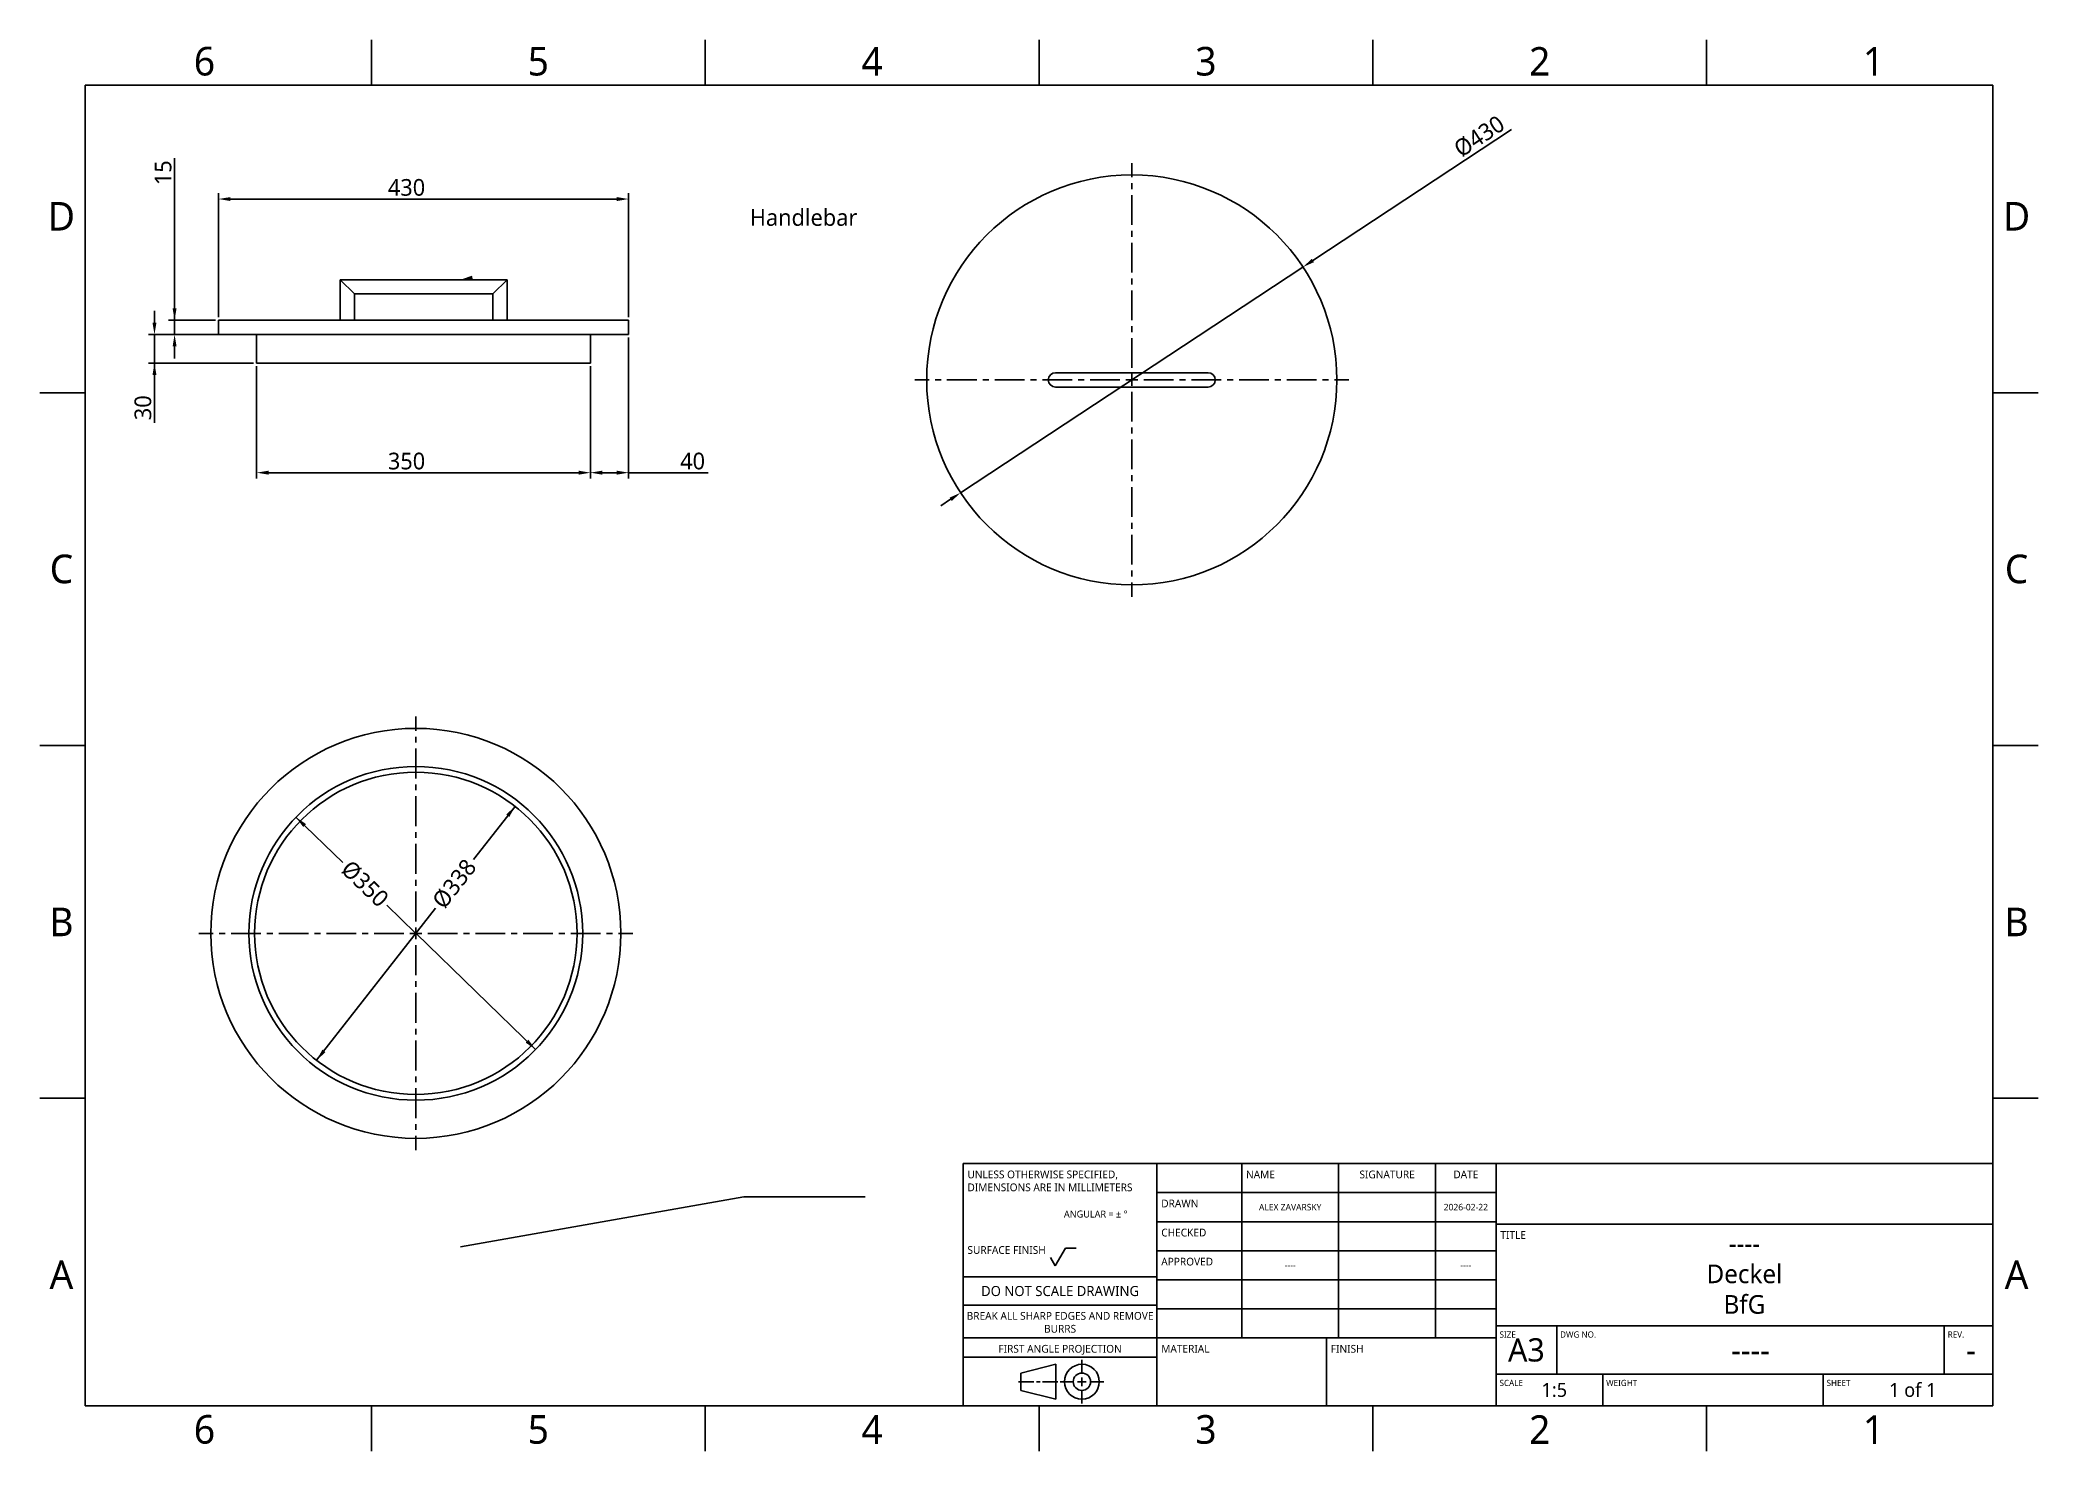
# Model space of a CAD drawing. Extents: x 1 to 420, y 0 to 296.
import ezdxf

# ---------------------------------------------------------------- set-up
doc = ezdxf.new("R2010")
doc.units = 0
doc.header["$LTSCALE"] = 12.7
doc.header["$MEASUREMENT"] = 0
doc.header["$PDMODE"] = 33
doc.header["$PDSIZE"] = 1
doc.linetypes.add('CENTER', pattern=[0.787402, 0.492126, -0.098425, 0.098425, -0.098425])
doc.layers.get('DEFPOINTS').update_dxf_attribs({"linetype": 'CONTINUOUS'})
for name, color, linetype in [('ANNOTATION_TEXT', 7, 'CONTINUOUS'), ('BORDER_FRAME', 7, 'CONTINUOUS'), ('BORDER_ZONES', 7, 'CONTINUOUS'), ('CENTERMARKS', 7, 'CONTINUOUS'), ('TITLE_BLOCK', 7, 'CONTINUOUS'), ('VISIBLE', 7, 'CONTINUOUS')]:
    doc.layers.add(name, color=color, linetype=linetype)
doc.styles.add('ONSHAPE-STANDARD', font='NotoSans-Regular.ttf')
doc.styles.add('ONSHAPE-STANDARD-DIMENSION', font='')
doc.styles.add('ONSHAPE-STANDARD-FIELDS', font='')
doc.styles.add('ONSHAPE-STANDARD-NOTESTYLE', font='NotoSans-Regular.ttf', dxfattribs={"height": 3.5})
doc.styles.get('ONSHAPE-STANDARD-DIMENSION').set_extended_font_data('Noto Sans')
doc.styles.get('ONSHAPE-STANDARD-FIELDS').set_extended_font_data('Noto Sans')
doc.dimstyles.new('ONSHAPE-ISO-25$0', dxfattribs={"dimtxt": 3.5, "dimasz": 2.5, "dimexe": 1.25, "dimexo": 0.625, "dimtad": 1, "dimtxsty": 'ONSHAPE-STANDARD-DIMENSION', "dimcen": 2.5, "dimclrd": 7, "dimclre": 7, "dimclrt": 7, "dimadec": 1, "dimazin": 3, "dimtfac": 1, "dimtmove": 0, "dimatfit": 3})
doc.dimstyles.new('ONSHAPE-ISO-25$3', dxfattribs={"dimtxt": 3.5, "dimasz": 2.5, "dimexe": 1.25, "dimexo": 0.625, "dimtad": 1, "dimtxsty": 'ONSHAPE-STANDARD-DIMENSION', "dimcen": 0, "dimclrd": 7, "dimclre": 7, "dimclrt": 7, "dimadec": 1, "dimazin": 3, "dimtfac": 1, "dimtmove": 0, "dimatfit": 3})

# ---------------------------------------------------------------- blocks, each defined once
blk = doc.blocks.new('*D1')
at = {"layer": 'ANNOTATION_TEXT', "color": 7}
for p, q in [((29.23, 237.71), (29.23, 271.7)), ((29.23, 240.21), (29.23, 242.71)), ((37.81, 237.71), (27.98, 237.71)), ((37.81, 234.71), (27.98, 234.71)), ((29.23, 234.71), (29.23, 237.71)), ((29.23, 232.21), (29.23, 229.71))]:
    blk.add_line(p, q, dxfattribs=at)
for points in [[(28.82, 240.21), (29.65, 240.21), (29.23, 237.71)], [(29.65, 232.21), (28.82, 232.21), (29.23, 234.71)]]:
    blk.add_solid(points, dxfattribs=at)
at = {"layer": 'DEFPOINTS', "color": 0}
for p in [(29.23, 237.71), (29.23, 237.71), (38.44, 237.71), (38.44, 234.71)]:
    blk.add_point(p, dxfattribs=at)
at = {"layer": 'ANNOTATION_TEXT', "color": 7, "insert": (26.83, 268.64), "char_height": 3.5, "attachment_point": 5, "rotation": 90, "style": 'ONSHAPE-STANDARD-DIMENSION'}
blk.add_mtext('15', dxfattribs=at)
blk = doc.blocks.new('*D2')
at = {"layer": 'ANNOTATION_TEXT', "color": 7}
for p, q in [((25.02, 237.21), (25.02, 239.71)), ((29.17, 234.71), (23.77, 234.71)), ((25.02, 228.71), (25.02, 234.71)), ((45.81, 234.71), (29.29, 234.71)), ((45.81, 228.71), (23.77, 228.71)), ((25.02, 228.71), (25.02, 216.16)), ((25.02, 226.21), (25.02, 223.71))]:
    blk.add_line(p, q, dxfattribs=at)
for points in [[(24.6, 237.21), (25.43, 237.21), (25.02, 234.71)], [(25.43, 226.21), (24.6, 226.21), (25.02, 228.71)]]:
    blk.add_solid(points, dxfattribs=at)
at = {"layer": 'DEFPOINTS', "color": 0}
for p in [(25.02, 234.71), (25.02, 234.71), (46.44, 234.71), (46.44, 228.71)]:
    blk.add_point(p, dxfattribs=at)
at = {"layer": 'ANNOTATION_TEXT', "color": 7, "insert": (22.6, 219.35), "char_height": 3.5, "attachment_point": 5, "rotation": 90, "style": 'ONSHAPE-STANDARD-DIMENSION'}
blk.add_mtext('30', dxfattribs=at)
blk = doc.blocks.new('*D3')
at = {"layer": 'ANNOTATION_TEXT', "color": 7}
for p, q in [((38.44, 238.34), (38.44, 264.38)), ((124.44, 238.34), (124.44, 264.38)), ((40.94, 263.13), (121.94, 263.13))]:
    blk.add_line(p, q, dxfattribs=at)
for points in [[(40.94, 263.54), (40.94, 262.71), (38.44, 263.13)], [(121.94, 262.71), (121.94, 263.54), (124.44, 263.13)]]:
    blk.add_solid(points, dxfattribs=at)
at = {"layer": 'DEFPOINTS', "color": 0}
for p in [(124.44, 263.13), (124.44, 263.13), (38.44, 237.71), (124.44, 237.71)]:
    blk.add_point(p, dxfattribs=at)
at = {"layer": 'ANNOTATION_TEXT', "color": 7, "insert": (77.87, 265.55), "char_height": 3.5, "attachment_point": 5, "style": 'ONSHAPE-STANDARD-DIMENSION'}
blk.add_mtext('430', dxfattribs=at)
blk = doc.blocks.new('*D4')
at = {"layer": 'ANNOTATION_TEXT', "color": 7}
for p, q in [((46.44, 228.09), (46.44, 204.48)), ((116.44, 228.09), (116.44, 204.48)), ((48.94, 205.73), (113.94, 205.73))]:
    blk.add_line(p, q, dxfattribs=at)
for points in [[(48.94, 206.15), (48.94, 205.31), (46.44, 205.73)], [(113.94, 205.31), (113.94, 206.15), (116.44, 205.73)]]:
    blk.add_solid(points, dxfattribs=at)
at = {"layer": 'DEFPOINTS', "color": 0}
for p in [(46.44, 228.71), (116.44, 228.71), (116.44, 205.73), (116.44, 205.73)]:
    blk.add_point(p, dxfattribs=at)
at = {"layer": 'ANNOTATION_TEXT', "color": 7, "insert": (77.87, 208.15), "char_height": 3.5, "attachment_point": 5, "style": 'ONSHAPE-STANDARD-DIMENSION'}
blk.add_mtext('350', dxfattribs=at)
blk = doc.blocks.new('*D5')
at = {"layer": 'ANNOTATION_TEXT', "color": 7}
for p, q in [((267.94, 250.23), (309.6, 277.7)), ((194.06, 201.52), (265.85, 248.86)), ((191.97, 200.14), (189.88, 198.76))]:
    blk.add_line(p, q, dxfattribs=at)
for points in [[(267.71, 250.58), (268.17, 249.89), (265.85, 248.86)], [(192.2, 199.79), (191.74, 200.49), (194.06, 201.52)]]:
    blk.add_solid(points, dxfattribs=at)
at = {"layer": 'DEFPOINTS', "color": 0}
for p in [(265.85, 248.86), (194.06, 201.52)]:
    blk.add_point(p, dxfattribs=at)
at = {"layer": 'ANNOTATION_TEXT', "color": 7, "insert": (302.83, 276.26), "char_height": 3.5, "attachment_point": 5, "rotation": 33.4004, "style": 'ONSHAPE-STANDARD-DIMENSION'}
blk.add_mtext('%%c430', dxfattribs=at)
blk = doc.blocks.new('*D6')
at = {"layer": 'ANNOTATION_TEXT', "color": 7}
for p, q in [((124.44, 234.09), (124.44, 204.48)), ((116.44, 228.09), (116.44, 204.48)), ((118.94, 205.73), (121.94, 205.73)), ((124.44, 205.73), (141.11, 205.73))]:
    blk.add_line(p, q, dxfattribs=at)
for points in [[(118.94, 206.15), (118.94, 205.31), (116.44, 205.73)], [(121.94, 205.31), (121.94, 206.15), (124.44, 205.73)]]:
    blk.add_solid(points, dxfattribs=at)
at = {"layer": 'DEFPOINTS', "color": 0}
for p in [(124.44, 234.71), (116.44, 228.71), (124.44, 205.73), (124.44, 205.73)]:
    blk.add_point(p, dxfattribs=at)
at = {"layer": 'ANNOTATION_TEXT', "color": 7, "insert": (137.86, 208.15), "char_height": 3.5, "attachment_point": 5, "style": 'ONSHAPE-STANDARD-DIMENSION'}
blk.add_mtext('40', dxfattribs=at)
blk = doc.blocks.new('*D7')
at = {"layer": 'ANNOTATION_TEXT', "color": 7}
for p, q in [((91.89, 124.56), (100.63, 135.73)), ((83.96, 114.39), (59.01, 82.46))]:
    blk.add_line(p, q, dxfattribs=at)
for points in [[(99.42, 133.51), (98.76, 134.02), (100.63, 135.73)], [(60.22, 84.69), (60.88, 84.18), (59.01, 82.46)]]:
    blk.add_solid(points, dxfattribs=at)
at = {"layer": 'DEFPOINTS', "color": 0}
for p in [(100.63, 135.73), (59.01, 82.46)]:
    blk.add_point(p, dxfattribs=at)
at = {"layer": 'ANNOTATION_TEXT', "color": 7, "insert": (87.92, 119.47), "char_height": 3.5, "attachment_point": 5, "rotation": 52.0013, "style": 'ONSHAPE-STANDARD-DIMENSION'}
blk.add_mtext('%%c338', dxfattribs=at)
blk = doc.blocks.new('*D8')
at = {"layer": 'ANNOTATION_TEXT', "color": 7}
for p, q in [((64.49, 123.96), (54.69, 133.46)), ((73.75, 114.98), (79.77, 109.14)), ((79.86, 109.05), (104.94, 84.73))]:
    blk.add_line(p, q, dxfattribs=at)
for points in [[(56.78, 132.02), (56.2, 131.42), (54.69, 133.46)], [(102.86, 86.17), (103.44, 86.77), (104.94, 84.73)]]:
    blk.add_solid(points, dxfattribs=at)
at = {"layer": 'DEFPOINTS', "color": 0}
for p in [(54.69, 133.46), (104.94, 84.73)]:
    blk.add_point(p, dxfattribs=at)
at = {"layer": 'ANNOTATION_TEXT', "color": 7, "insert": (69.12, 119.47), "char_height": 3.5, "attachment_point": 5, "rotation": 315.8814, "style": 'ONSHAPE-STANDARD-DIMENSION'}
blk.add_mtext('%%c350', dxfattribs=at)

msp = doc.modelspace()

# ---------------------------------------------------------------- linework, layer by layer
at = {"layer": 'ANNOTATION_TEXT', "extrusion": (0, -0.898244, 0.439496)}
msp.add_lwpolyline([(89.2221, 98.553), (148.611, 122.4886), (174.0153, 122.4886)], dxfattribs=at)
at = {"layer": 'ANNOTATION_TEXT'}
msp.add_solid([(91.7564, 246.2374), (89.2221, 246.2116), (91.6111, 247.0579)], dxfattribs=at)
at = {"layer": 'BORDER_FRAME'}
for p, q in [((10.5, 10), (10.5, 287)), ((10.5, 287), (410.5, 287)), ((410.5, 287), (410.5, 10)), ((410.5, 10), (10.5, 10))]:
    msp.add_line(p, q, dxfattribs=at)
at = {"layer": 'BORDER_ZONES'}
for p, q in [((70.5, 287), (70.5, 296.5)), ((140.5, 287), (140.5, 296.5)), ((210.5, 287), (210.5, 296.5)), ((280.5, 287), (280.5, 296.5)), ((350.5, 287), (350.5, 296.5)), ((10.5, 222.5), (1, 222.5)), ((410.5, 222.5), (420, 222.5)), ((10.5, 148.5), (1, 148.5)), ((410.5, 148.5), (420, 148.5)), ((10.5, 74.5), (1, 74.5)), ((410.5, 74.5), (420, 74.5)), ((70.5, 10), (70.5, 0.5)), ((140.5, 10), (140.5, 0.5)), ((210.5, 10), (210.5, 0.5)), ((280.5, 10), (280.5, 0.5)), ((350.5, 10), (350.5, 0.5))]:
    msp.add_line(p, q, dxfattribs=at)
at = {"layer": 'CENTERMARKS', "linetype": 'CENTER'}
for p, q in [((229.9564, 227.6864), (229.9564, 270.6864)), ((227.4564, 225.1864), (184.4564, 225.1864)), ((229.9564, 222.6864), (229.9564, 179.6864)), ((232.4564, 225.1864), (275.4564, 225.1864)), ((79.8182, 111.5968), (79.8182, 154.5968)), ((77.3182, 109.0968), (34.3182, 109.0968)), ((82.3182, 109.0968), (125.3182, 109.0968)), ((79.8182, 106.5968), (79.8182, 63.5968))]:
    msp.add_line(p, q, dxfattribs=at)
at = {"layer": 'CENTERMARKS', "linetype": 'CONTINUOUS'}
for p, q in [((229.9564, 223.9364), (229.9564, 226.4364)), ((228.7064, 225.1864), (231.2064, 225.1864)), ((78.5682, 109.0968), (81.0682, 109.0968)), ((79.8182, 107.8468), (79.8182, 110.3468))]:
    msp.add_line(p, q, dxfattribs=at)
at = {"layer": 'TITLE_BLOCK'}
for p, q in [((194.6, 10), (194.6, 60.8)), ((194.6, 60.8), (235.24, 60.8)), ((235.24, 10), (235.24, 60.8)), ((235.24, 60.8), (306.36, 60.8)), ((253.02, 24.224), (253.02, 60.8)), ((273.34, 24.224), (273.34, 60.8)), ((293.66, 24.224), (293.66, 60.8)), ((306.36, 10), (306.36, 60.8)), ((306.36, 60.8), (410.5, 60.8)), ((235.24, 54.704), (306.36, 54.704)), ((235.24, 48.608), (306.36, 48.608)), ((306.36, 48.1), (410.5, 48.1)), ((213.904, 39.3298), (216.0376, 43.0253)), ((216.0376, 43.0253), (218.2728, 43.0253)), ((235.24, 42.512), (306.36, 42.512)), ((212.888, 41.0896), (213.904, 39.3298)), ((194.6, 37.0256), (235.24, 37.0256)), ((235.24, 36.416), (306.36, 36.416)), ((194.6, 31.1328), (235.24, 31.1328)), ((235.24, 30.32), (306.36, 30.32)), ((306.36, 26.764), (410.5, 26.764)), ((319.06, 16.604), (319.06, 26.764)), ((400.34, 16.604), (400.34, 26.764)), ((194.6, 24.224), (235.24, 24.224)), ((235.24, 24.224), (306.36, 24.224)), ((270.8, 10), (270.8, 24.224)), ((194.6, 20.16), (235.24, 20.16)), ((214.0056, 18.697), (206.6904, 16.8682)), ((206.6904, 16.8682), (206.6904, 13.2106)), ((214.0056, 11.3818), (214.0056, 18.697)), ((219.492, 16.8682), (219.492, 19.6114)), ((209.4336, 15.0394), (206.2332, 15.0394)), ((206.6904, 13.2106), (214.0056, 11.3818)), ((210.7138, 15.0394), (209.9822, 15.0394)), ((211.2624, 15.0394), (214.4628, 15.0394)), ((217.6632, 15.0394), (214.92, 15.0394)), ((220.4064, 15.0394), (218.5776, 15.0394)), ((219.492, 15.9538), (219.492, 14.125)), ((219.492, 13.2106), (219.492, 10.4674)), ((221.3208, 15.0394), (224.064, 15.0394)), ((306.36, 16.604), (410.5, 16.604)), ((328.712, 10), (328.712, 16.604)), ((374.94, 10), (374.94, 16.604)), ((194.6, 10), (235.24, 10))]:
    msp.add_line(p, q, dxfattribs=at)
for radius in [3.6576, 1.8288]:
    msp.add_circle((219.492, 15.0394), radius, dxfattribs=at)
at = {"layer": 'VISIBLE'}
for p, q in [((63.9395, 246.2116), (63.9395, 237.7116)), ((98.9395, 246.2116), (63.9395, 246.2116)), ((66.9395, 243.2116), (63.9395, 246.2116)), ((66.9395, 237.7116), (66.9395, 243.2116)), ((66.9395, 243.2116), (95.9395, 243.2116)), ((95.9395, 243.2116), (98.9395, 246.2116)), ((95.9395, 243.2116), (95.9395, 237.7116)), ((98.9395, 237.7116), (98.9395, 246.2116)), ((38.4395, 237.7116), (38.4395, 234.7116)), ((124.4395, 237.7116), (38.4395, 237.7116)), ((124.4395, 234.7116), (38.4395, 234.7116)), ((46.4395, 234.7116), (46.4395, 228.7116)), ((116.4395, 228.7116), (116.4395, 234.7116)), ((124.4395, 234.7116), (124.4395, 237.7116)), ((116.4395, 228.7116), (46.4395, 228.7116)), ((245.9564, 226.6864), (213.9564, 226.6864)), ((213.9564, 223.6864), (245.9564, 223.6864))]:
    msp.add_line(p, q, dxfattribs=at)
for centre, radius in [((229.9564, 225.1864), 43), ((79.8182, 109.0968), 43), ((79.8182, 109.0968), 35), ((79.8182, 109.0968), 33.8)]:
    msp.add_circle(centre, radius, dxfattribs=at)
for centre, start, end in [((213.9564, 225.1864), 90, 270), ((245.9564, 225.1864), 270, 90)]:
    msp.add_arc(centre, 1.5, start, end, dxfattribs=at)

# ---------------------------------------------------------------- texts
at = {"layer": 'ANNOTATION_TEXT', "insert": (149.861, 259.235), "char_height": 3.5, "width": 24.154292, "attachment_point": 4, "style": 'ONSHAPE-STANDARD-NOTESTYLE'}
msp.add_mtext('Handlebar', dxfattribs=at)
at = {"layer": 'BORDER_ZONES', "char_height": 6, "attachment_point": 5, "style": 'ONSHAPE-STANDARD'}
for s, insert in [('6', (35.5, 292)), ('5', (105.5, 292)), ('4', (175.5, 292)), ('3', (245.5, 292)), ('2', (315.5, 292)), ('1', (385.5, 292)), ('D', (5.5, 259.5)), ('D', (415.5, 259.5)), ('C', (5.5, 185.5)), ('C', (415.5, 185.5)), ('B', (5.5, 111.5)), ('B', (415.5, 111.5)), ('A', (5.5, 37.5)), ('A', (415.5, 37.5)), ('6', (35.5, 5)), ('5', (105.5, 5)), ('4', (175.5, 5)), ('3', (245.5, 5)), ('2', (315.5, 5)), ('1', (385.5, 5))]:
    msp.add_mtext(s, dxfattribs=dict(at, insert=insert))
at = {"layer": 'TITLE_BLOCK'}
for s, insert, char_height, width, attachment_point, style in [('UNLESS OTHERWISE SPECIFIED, DIMENSIONS ARE IN MILLIMETERS', (195.4941, 59.337), 1.6256, 39.8272, 1, 'ONSHAPE-STANDARD'), ('NAME', (253.9141, 59.337), 1.6256, 19.9136, 1, 'ONSHAPE-STANDARD'), ('SIGNATURE', (283.5, 59.337), 1.6256, 19.9136, 2, 'ONSHAPE-STANDARD'), ('DATE', (300.01, 59.337), 1.6256, 12.446, 2, 'ONSHAPE-STANDARD'), ('^JANGULAR = ± °^J', (215.7247, 53.3873), 1.46304, 19.9136, 1, 'ONSHAPE-STANDARD'), ('DRAWN', (236.1341, 53.241), 1.6256, 17.4244, 1, 'ONSHAPE-STANDARD'), ('ALEX ZAVARSKY', (263.18, 51.656), 1.365504, 20.32, 5, 'ONSHAPE-STANDARD-FIELDS'), ('2026-02-22', (300.01, 51.656), 1.3655, 12.7, 5, 'ONSHAPE-STANDARD-FIELDS'), ('CHECKED', (236.1341, 47.145), 1.6256, 17.4244, 1, 'ONSHAPE-STANDARD'), ('TITLE', (307.2541, 46.637), 1.6256, 12.446, 1, 'ONSHAPE-STANDARD'), ('SURFACE FINISH', (195.4941, 43.4874), 1.6256, 19.9136, 1, 'ONSHAPE-STANDARD'), ('----', (358.43, 44.036), 3.90144, 93.98, 5, 'ONSHAPE-STANDARD-FIELDS'), ('APPROVED', (236.1341, 41.049), 1.6256, 17.4244, 1, 'ONSHAPE-STANDARD'), ('----', (263.18, 39.464), 1.3655, 20.32, 5, 'ONSHAPE-STANDARD-FIELDS'), ('----', (300.01, 39.464), 1.3655, 12.7, 5, 'ONSHAPE-STANDARD-FIELDS'), ('Deckel', (358.43, 37.6352), 3.90144, 93.98, 5, 'ONSHAPE-STANDARD-FIELDS'), ('DO NOT SCALE DRAWING', (214.92, 35.1236), 2.11328, 39.8272, 2, 'ONSHAPE-STANDARD'), ('BREAK ALL SHARP EDGES AND REMOVE BURRS', (214.92, 29.6698), 1.6256, 39.8272, 2, 'ONSHAPE-STANDARD'), ('BfG', (358.43, 31.2344), 3.90144, 93.98, 5, 'ONSHAPE-STANDARD-FIELDS'), ('SIZE', (307.0753, 25.5936), 1.30048, 12.446, 1, 'ONSHAPE-STANDARD'), ('DWG NO.', (319.7753, 25.5936), 1.30048, 79.6544, 1, 'ONSHAPE-STANDARD'), ('REV.', (401.0553, 25.5936), 1.30048, 9.9568, 1, 'ONSHAPE-STANDARD'), ('FIRST ANGLE PROJECTION', (214.92, 22.761), 1.6256, 39.8272, 2, 'ONSHAPE-STANDARD'), ('MATERIAL', (236.1341, 22.761), 1.6256, 34.8488, 1, 'ONSHAPE-STANDARD'), ('FINISH', (271.6941, 22.761), 1.6256, 34.8488, 1, 'ONSHAPE-STANDARD'), ('A3', (312.71, 21.684), 4.8768, 12.7, 5, 'ONSHAPE-STANDARD-FIELDS'), ('----', (359.7, 21.684), 4.8768, 81.28, 5, 'ONSHAPE-STANDARD-FIELDS'), ('-', (405.928, 21.684), 4.8768, 9.144, 5, 'ONSHAPE-STANDARD-FIELDS'), ('SCALE', (307.0753, 15.4336), 1.30048, 21.90496, 1, 'ONSHAPE-STANDARD'), ('1:5', (318.552, 13.302), 2.92608, 20.32, 5, 'ONSHAPE-STANDARD-FIELDS'), ('WEIGHT', (329.4273, 15.4336), 1.30048, 45.30344, 1, 'ONSHAPE-STANDARD'), ('SHEET', (375.6553, 15.4336), 1.30048, 34.8488, 1, 'ONSHAPE-STANDARD'), ('1 of 1', (393.736, 13.302), 2.92608, 33.528, 5, 'ONSHAPE-STANDARD-FIELDS')]:
    msp.add_mtext(s, dxfattribs=dict(at, insert=insert, char_height=char_height, width=width, attachment_point=attachment_point, style=style))

# ---------------------------------------------------------------- dimensions: what is measured, and where the dimension line sits
at = {"layer": 'ANNOTATION_TEXT'}
for p1, p2, override, picture, middle in [((194.0581, 201.5154, -4.335), (265.8546, 248.8573, -4.335), {"dimlfac": 5, "dimpost": '%%c<>', "dimtofl": 1, "dimtmove": 0, "dimatfit": 3}, '*D5', (304.2148, 274.1515)), ((59.0094, 82.4616, 3), (100.6269, 135.732, 3), {"dimlfac": 5, "dimpost": '%%c<>', "dimtofl": 1, "dimtmove": 2, "dimatfit": 3}, '*D7', (87.925, 119.4735)), ((104.9447, 84.7317, 3), (54.6917, 133.4619, 3), {"dimlfac": 5, "dimpost": '%%c<>', "dimtofl": 1, "dimtmove": 2, "dimatfit": 3}, '*D8', (69.1172, 119.4735))]:
    dim = msp.add_diameter_dim_2p(p1=p1, p2=p2, dimstyle='ONSHAPE-ISO-25$3', override=override, dxfattribs=at)
    dim.commit()
    dim.dimension.update_dxf_attribs({"geometry": picture, "text_midpoint": middle, "dimtype": 163})
for base, p1, p2, picture, middle in [((29.2317, 237.7116), (38.4395, 234.7116, -21.5), (38.4395, 237.7116, -21.5), '*D1', (29.2317, 268.6389)), ((25.0161, 234.7116), (46.4395, 228.7116, -21.5), (46.4395, 234.7116, -21.5), '*D2', (25.0161, 219.3495))]:
    dim = msp.add_linear_dim(base=base, p1=p1, p2=p2, angle=90, dimstyle='ONSHAPE-ISO-25$0', override={"dimlfac": 5, "dimpost": ''}, dxfattribs=at)
    dim.commit()
    dim.dimension.update_dxf_attribs({"geometry": picture, "text_midpoint": middle, "dimtype": 160})
for base, p1, p2, picture, middle in [((124.4395, 263.1262), (38.4395, 237.7116, -21.5), (124.4395, 237.7116, -21.5), '*D3', (77.8725, 263.1262)), ((124.4395, 205.73), (116.4395, 228.7116, -21.5), (124.4395, 234.7116, -21.5), '*D6', (137.863, 205.73)), ((116.4395, 205.73), (46.4395, 228.7116, -21.5), (116.4395, 228.7116, -21.5), '*D4', (77.8725, 205.73))]:
    dim = msp.add_linear_dim(base=base, p1=p1, p2=p2, dimstyle='ONSHAPE-ISO-25$0', override={"dimlfac": 5, "dimpost": ''}, dxfattribs=at)
    dim.commit()
    dim.dimension.update_dxf_attribs({"geometry": picture, "text_midpoint": middle, "dimtype": 160})

doc.saveas('drawing.dxf')
